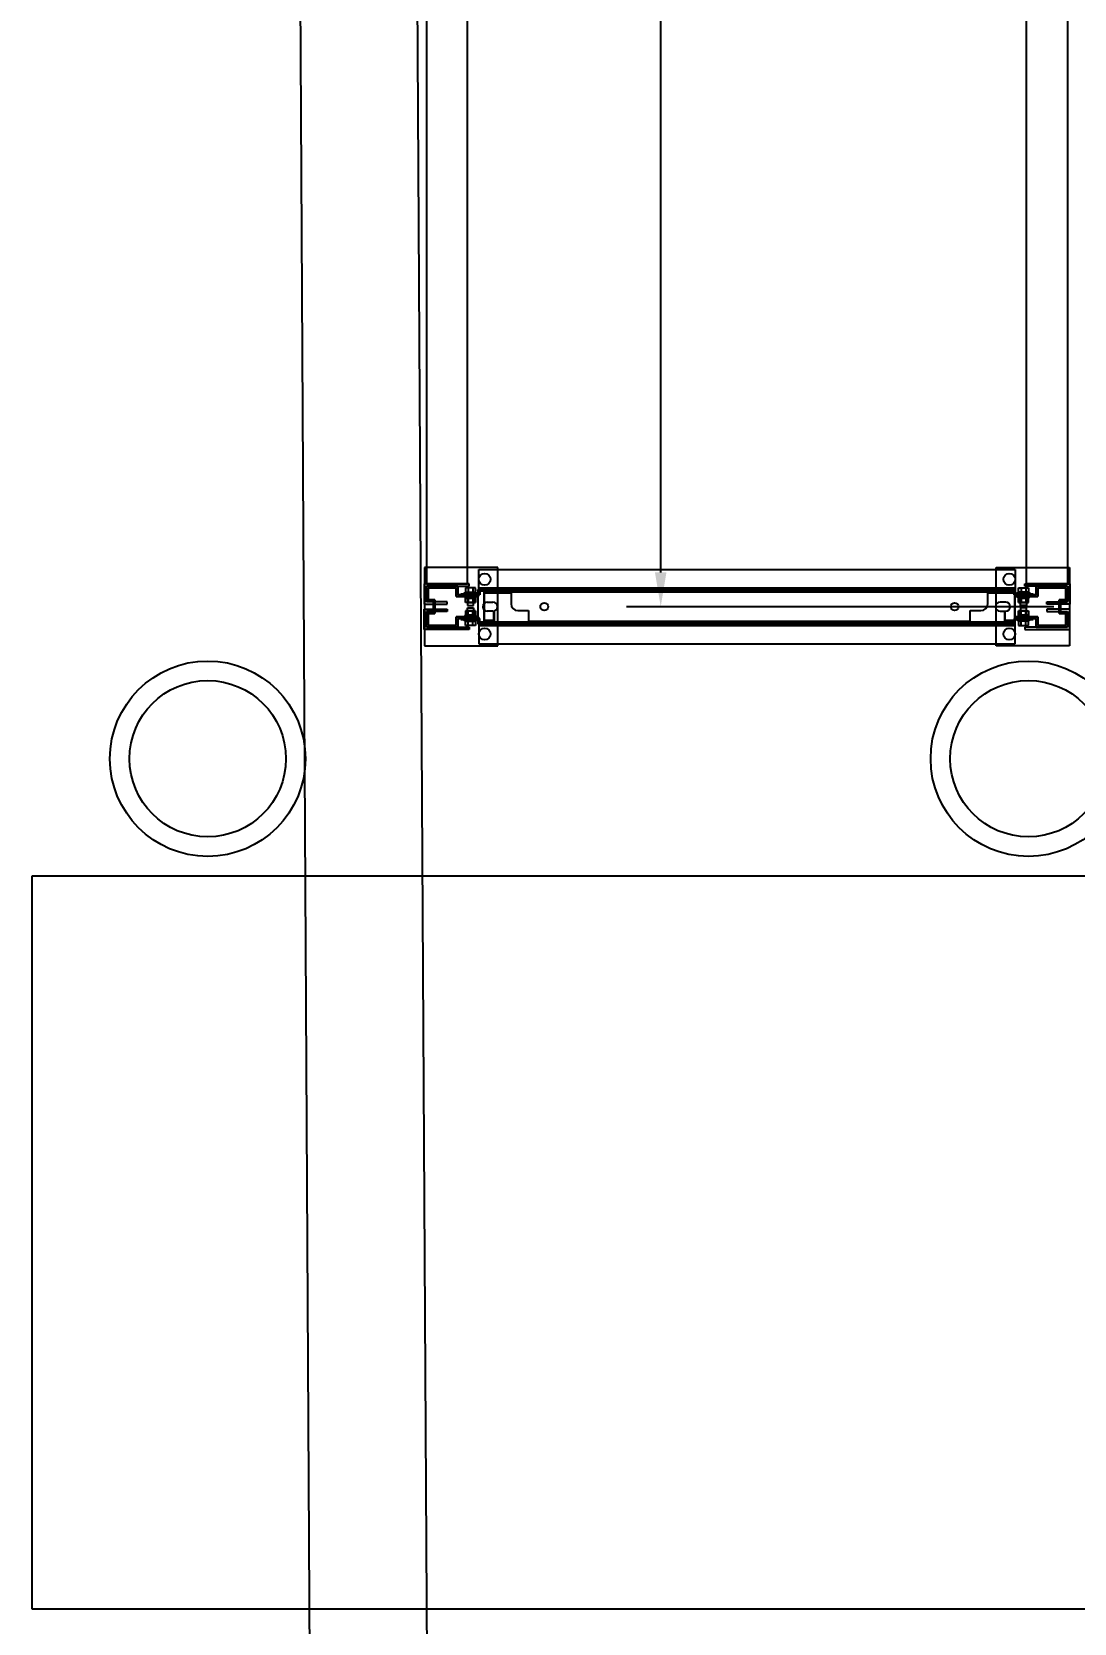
# Model space of a CAD drawing. Header units: millimetres. Extents: x 15382 to 37298, y 7351 to 31127.
# Drawn here: x 22844 to 23911, y 12327 to 13956 of the extents above; entities that cross this region are included whole.
import ezdxf

# ---------------------------------------------------------------- set-up
doc = ezdxf.new("R2010")
doc.units = ezdxf.units.MM
for name, color, linetype in [('01', 7, 'Continuous'), ('02', 3, 'Continuous'), ('03', 6, 'Continuous'), ('04', 30, 'Continuous'), ('05', 12, 'Continuous'), ('444-2', 5, 'Continuous'), ('M40', 3, 'Continuous'), ('M6', 7, 'Continuous'), ('標的物', 1, 'Continuous'), ('標註', 252, 'Continuous')]:
    doc.layers.add(name, color=color, linetype=linetype)
doc.styles.get("Standard").update_dxf_attribs({"font": 'arial.ttf'})
doc.dimstyles.new('ISO-25', dxfattribs={"dimtxt": 2.5, "dimasz": 2.5, "dimexe": 1.25, "dimexo": 0.625, "dimtad": 1, "dimtxsty": 'Standard', "dimcen": 2.5, "dimadec": 0, "dimazin": 0, "dimtfac": 1, "dimtmove": 0, "dimatfit": 3, "dimfxl": 1, "dimarcsym": 0})

# ---------------------------------------------------------------- blocks, each defined once
blk = doc.blocks.new('*D665')
at = {"layer": 'Defpoints', "color": 0, "transparency": 16777216}
for p in [(23487.5, 14859.4), (23896.8, 14859.4), (23896.8, 13367.4)]:
    blk.add_point(p, dxfattribs=at)
at = {"layer": '標註', "color": 0, "lineweight": -2, "transparency": 16777216}
for p, q in [((23889.8, 14859.4), (23452.5, 14859.4)), ((23487.5, 13402.4), (23487.5, 14824.4)), ((23889.8, 13367.4), (23452.5, 13367.4))]:
    blk.add_line(p, q, dxfattribs=at)
at = {"layer": '標註', "color": 0, "transparency": 16777216}
for points in [[(23481.6, 14824.4), (23493.3, 14824.4), (23487.5, 14859.4)], [(23481.6, 13402.4), (23493.3, 13402.4), (23487.5, 13367.4)]]:
    blk.add_solid(points, dxfattribs=at)
at = {"layer": '標註', "color": 0, "transparency": 16777216, "insert": (23419.8, 14170.1), "char_height": 105, "attachment_point": 5, "rotation": 90}
blk.add_mtext('1492', dxfattribs=at)

msp = doc.modelspace()

# ---------------------------------------------------------------- linework, layer by layer
at = {"layer": '01'}
for p, q in [((23300.295, 13383.398), (23300.295, 13384.998)), ((23300.295, 13384.998), (23850.295, 13384.998)), ((23850.295, 13383.398), (23300.295, 13383.398)), ((23300.295, 13383.398), (23300.295, 13351.398)), ((23850.295, 13384.998), (23850.295, 13383.398)), ((23305.295, 13367.398), (23305.295, 13367.398)), ((23309.795, 13371.898), (23315.795, 13371.898)), ((23315.795, 13362.898), (23309.795, 13362.898)), ((23320.295, 13367.398), (23320.295, 13367.398)), ((23830.295, 13367.398), (23830.295, 13367.398)), ((23840.795, 13371.898), (23834.795, 13371.898)), ((23834.795, 13362.898), (23840.795, 13362.898)), ((23845.295, 13367.398), (23845.295, 13367.398)), ((23850.295, 13351.398), (23300.295, 13351.398)), ((23300.295, 13351.398), (23300.295, 13349.798)), ((23300.295, 13349.798), (23850.295, 13349.798)), ((23850.295, 13349.798), (23850.295, 13351.398))]:
    msp.add_line(p, q, dxfattribs=at)
for centre, start, end in [((23309.795, 13367.398), 90, 180), ((23309.795, 13367.398), 180, 270), ((23315.795, 13367.398), 0, 90), ((23315.795, 13367.398), 270, 0), ((23834.795, 13367.398), 90, 180), ((23834.795, 13367.398), 180, 270), ((23840.795, 13367.398), 0, 90), ((23840.795, 13367.398), 270, 0)]:
    msp.add_arc(centre, 4.5, start, end, dxfattribs=at)
at = {"layer": '02'}
for p, q in [((23320.795, 13407.398), (23245.795, 13407.398)), ((23245.795, 13407.398), (23245.795, 13327.398)), ((23320.795, 13327.398), (23320.795, 13407.398)), ((23830.795, 13327.398), (23830.795, 13407.398)), ((23830.795, 13407.398), (23905.795, 13407.398)), ((23905.795, 13407.398), (23905.795, 13327.398)), ((23245.795, 13327.398), (23320.795, 13327.398)), ((23905.795, 13327.398), (23830.795, 13327.398))]:
    msp.add_line(p, q, dxfattribs=at)
at = {"layer": '02', "lineweight": -3}
for centre in [(23307.295, 13395.398), (23844.295, 13395.398), (23307.295, 13339.398), (23844.295, 13339.398)]:
    msp.add_circle(centre, 6, dxfattribs=at)
at = {"layer": '03'}
for points in [[(23289.795, 13390.898), (23289.795, 14835.898), (23247.795, 14835.898), (23247.795, 13390.898)], [(23861.795, 13390.898), (23861.795, 14835.898), (23903.795, 14835.898), (23903.795, 13390.898)]]:
    msp.add_lwpolyline(points, close=True, dxfattribs=at)
at = {"layer": '04'}
for p, q in [((23301.295, 13380.598), (23301.295, 13405.398)), ((23301.295, 13405.398), (23850.295, 13405.398)), ((23850.295, 13405.398), (23850.295, 13380.598)), ((23282.795, 13379.398), (23282.795, 13380.598)), ((23282.795, 13380.598), (23301.295, 13380.598)), ((23282.795, 13379.398), (23282.795, 13380.598)), ((23282.795, 13380.598), (23301.295, 13380.598)), ((23302.495, 13379.398), (23282.795, 13379.398)), ((23302.495, 13379.398), (23282.795, 13379.398)), ((23301.295, 13380.598), (23301.295, 13386.598)), ((23301.295, 13386.598), (23850.295, 13386.598)), ((23849.095, 13385.398), (23302.495, 13385.398)), ((23302.495, 13385.398), (23302.495, 13379.398)), ((23849.095, 13385.398), (23302.495, 13385.398)), ((23302.495, 13385.398), (23302.495, 13379.398)), ((23849.095, 13379.398), (23849.095, 13385.398)), ((23849.095, 13379.398), (23849.095, 13385.398)), ((23868.795, 13379.398), (23849.095, 13379.398)), ((23868.795, 13379.398), (23849.095, 13379.398)), ((23850.295, 13386.598), (23850.295, 13380.598)), ((23850.295, 13380.598), (23868.795, 13380.598)), ((23850.295, 13380.598), (23868.795, 13380.598)), ((23868.795, 13380.598), (23868.795, 13379.398)), ((23868.795, 13380.598), (23868.795, 13379.398)), ((23302.495, 13355.398), (23282.795, 13355.398)), ((23282.795, 13355.398), (23282.795, 13354.198)), ((23302.495, 13355.398), (23282.795, 13355.398)), ((23282.795, 13355.398), (23282.795, 13354.198)), ((23282.795, 13354.198), (23301.295, 13354.198)), ((23282.795, 13354.198), (23301.295, 13354.198)), ((23301.295, 13354.198), (23301.295, 13348.198)), ((23301.295, 13354.198), (23301.295, 13329.398)), ((23301.295, 13348.198), (23850.295, 13348.198)), ((23302.495, 13349.398), (23302.495, 13355.398)), ((23302.495, 13349.398), (23302.495, 13355.398)), ((23849.095, 13349.398), (23302.495, 13349.398)), ((23849.095, 13349.398), (23302.495, 13349.398)), ((23868.795, 13355.398), (23849.095, 13355.398)), ((23849.095, 13355.398), (23849.095, 13349.398)), ((23868.795, 13355.398), (23849.095, 13355.398)), ((23849.095, 13355.398), (23849.095, 13349.398)), ((23850.295, 13354.198), (23868.795, 13354.198)), ((23850.295, 13348.198), (23850.295, 13354.198)), ((23850.295, 13354.198), (23868.795, 13354.198)), ((23850.295, 13329.398), (23850.295, 13354.198)), ((23868.795, 13354.198), (23868.795, 13355.398)), ((23868.795, 13354.198), (23868.795, 13355.398)), ((23301.295, 13329.398), (23850.295, 13329.398))]:
    msp.add_line(p, q, dxfattribs=at)
at = {"layer": '04', "lineweight": -3}
for p, q in [((23289.295, 13380.598), (23296.295, 13380.598)), ((23289.295, 13379.398), (23289.295, 13380.598)), ((23296.295, 13379.398), (23289.295, 13379.398)), ((23292.795, 13380.598), (23296.295, 13380.598)), ((23292.795, 13379.398), (23292.795, 13380.598)), ((23296.295, 13379.398), (23292.795, 13379.398)), ((23296.295, 13380.598), (23296.295, 13379.398)), ((23296.295, 13380.598), (23296.295, 13379.398)), ((23862.295, 13380.598), (23855.295, 13380.598)), ((23855.295, 13380.598), (23855.295, 13379.398)), ((23858.795, 13380.598), (23855.295, 13380.598)), ((23855.295, 13380.598), (23855.295, 13379.398)), ((23855.295, 13379.398), (23862.295, 13379.398)), ((23855.295, 13379.398), (23858.795, 13379.398)), ((23858.795, 13379.398), (23858.795, 13380.598)), ((23862.295, 13379.398), (23862.295, 13380.598)), ((23296.295, 13355.398), (23289.295, 13355.398)), ((23289.295, 13355.398), (23289.295, 13354.198)), ((23289.295, 13354.198), (23296.295, 13354.198)), ((23296.295, 13355.398), (23292.795, 13355.398)), ((23292.795, 13355.398), (23292.795, 13354.198)), ((23292.795, 13354.198), (23296.295, 13354.198)), ((23296.295, 13354.198), (23296.295, 13355.398)), ((23296.295, 13354.198), (23296.295, 13355.398)), ((23855.295, 13354.198), (23855.295, 13355.398)), ((23855.295, 13355.398), (23862.295, 13355.398)), ((23855.295, 13354.198), (23855.295, 13355.398)), ((23855.295, 13355.398), (23858.795, 13355.398)), ((23862.295, 13354.198), (23855.295, 13354.198)), ((23858.795, 13354.198), (23855.295, 13354.198)), ((23858.795, 13355.398), (23858.795, 13354.198)), ((23862.295, 13355.398), (23862.295, 13354.198))]:
    msp.add_line(p, q, dxfattribs=at)
at = {"layer": '05'}
for p, q in [((23291.295, 13390.898), (23245.295, 13390.898)), ((23245.295, 13390.898), (23245.295, 13371.398)), ((23247.795, 13372.398), (23247.795, 13388.398)), ((23247.795, 13388.398), (23291.295, 13388.398)), ((23291.295, 13388.398), (23291.295, 13390.898)), ((23860.295, 13388.398), (23860.295, 13390.898)), ((23860.295, 13390.898), (23906.295, 13390.898)), ((23903.795, 13388.398), (23860.295, 13388.398)), ((23882.817, 13388.398), (23882.817, 13390.898)), ((23887.795, 13388.398), (23887.795, 13390.898)), ((23892.773, 13388.398), (23892.773, 13390.898)), ((23903.795, 13372.398), (23903.795, 13388.398)), ((23906.295, 13390.898), (23906.295, 13371.398)), ((23245.295, 13372.398), (23245.295, 13369.898)), ((23245.295, 13369.898), (23268.795, 13369.898)), ((23245.295, 13362.398), (23245.295, 13364.898)), ((23245.295, 13364.898), (23268.795, 13364.898)), ((23245.295, 13343.898), (23245.295, 13363.398)), ((23268.795, 13372.398), (23247.795, 13372.398)), ((23268.795, 13362.398), (23247.795, 13362.398)), ((23247.795, 13362.398), (23247.795, 13346.398)), ((23268.795, 13369.898), (23268.795, 13372.398)), ((23268.795, 13364.898), (23268.795, 13362.398)), ((23882.795, 13369.898), (23882.795, 13372.398)), ((23882.795, 13372.398), (23903.795, 13372.398)), ((23906.295, 13369.898), (23882.795, 13369.898)), ((23906.295, 13364.898), (23882.795, 13364.898)), ((23882.795, 13364.898), (23882.795, 13362.398)), ((23882.795, 13362.398), (23903.795, 13362.398)), ((23903.795, 13362.398), (23903.795, 13346.398)), ((23906.295, 13372.398), (23906.295, 13369.898)), ((23906.295, 13362.398), (23906.295, 13364.898)), ((23906.295, 13343.898), (23906.295, 13363.398)), ((23247.795, 13346.398), (23291.295, 13346.398)), ((23291.295, 13346.398), (23291.295, 13343.898)), ((23903.795, 13346.398), (23860.295, 13346.398)), ((23860.295, 13346.398), (23860.295, 13343.898)), ((23291.295, 13343.898), (23245.295, 13343.898)), ((23860.295, 13343.898), (23906.295, 13343.898))]:
    msp.add_line(p, q, dxfattribs=at)
at = {"layer": '05', "lineweight": -3}
for p, q in [((23892.773, 13390.898), (23882.817, 13390.898)), ((23882.817, 13390.898), (23882.817, 13388.398)), ((23887.795, 13390.898), (23882.817, 13390.898)), ((23882.817, 13390.898), (23882.817, 13388.398)), ((23882.817, 13388.398), (23892.773, 13388.398)), ((23882.817, 13388.398), (23887.795, 13388.398)), ((23887.795, 13388.398), (23887.795, 13390.898)), ((23892.773, 13388.398), (23892.773, 13390.898))]:
    msp.add_line(p, q, dxfattribs=at)
at = {"layer": '444-2'}
for p, q in [((23850.295, 13382.398), (23306.295, 13382.398)), ((23306.295, 13382.398), (23306.295, 13352.398)), ((23307.095, 13353.198), (23307.095, 13381.598)), ((23307.095, 13381.598), (23334.295, 13381.598)), ((23334.295, 13381.598), (23334.295, 13370.398)), ((23822.295, 13370.398), (23822.295, 13381.598)), ((23822.295, 13381.598), (23849.495, 13381.598)), ((23850.295, 13382.398), (23849.495, 13382.398)), ((23849.495, 13381.598), (23849.495, 13353.198)), ((23850.295, 13381.598), (23850.295, 13382.398)), ((23850.295, 13352.398), (23850.295, 13382.398)), ((23317.295, 13362.398), (23316.495, 13362.398)), ((23316.495, 13362.398), (23316.495, 13353.198)), ((23317.295, 13352.398), (23317.295, 13362.398)), ((23341.295, 13363.398), (23352.295, 13363.398)), ((23352.295, 13363.398), (23352.295, 13352.398)), ((23804.295, 13352.398), (23804.295, 13363.398)), ((23804.295, 13363.398), (23815.295, 13363.398)), ((23840.095, 13362.398), (23839.295, 13362.398)), ((23839.295, 13362.398), (23839.295, 13352.398)), ((23840.095, 13353.198), (23840.095, 13362.398)), ((23306.295, 13352.398), (23317.295, 13352.398)), ((23316.495, 13353.198), (23307.095, 13353.198)), ((23352.295, 13352.398), (23804.295, 13352.398)), ((23839.295, 13352.398), (23850.295, 13352.398)), ((23849.495, 13353.198), (23840.095, 13353.198))]:
    msp.add_line(p, q, dxfattribs=at)
for centre in [(23368.295, 13367.398), (23788.295, 13367.398)]:
    msp.add_circle(centre, 4, dxfattribs=at)
for centre, start, end in [((23341.295, 13370.398), 180, 270), ((23815.295, 13370.398), 270, 0)]:
    msp.add_arc(centre, 7, start, end, dxfattribs=at)
at = {"layer": 'M40'}
for p, q in [((23279.795, 13388.398), (23247.795, 13388.398)), ((23247.795, 13388.398), (23247.795, 13372.898)), ((23247.795, 13372.898), (23247.795, 13388.398)), ((23247.795, 13388.398), (23279.795, 13388.398)), ((23249.395, 13374.498), (23249.395, 13386.798)), ((23249.395, 13386.798), (23278.195, 13386.798)), ((23278.195, 13386.798), (23249.395, 13386.798)), ((23249.395, 13386.798), (23249.395, 13374.498)), ((23278.195, 13386.798), (23278.195, 13377.798)), ((23278.195, 13377.798), (23278.195, 13386.798)), ((23278.195, 13379.398), (23278.195, 13377.798)), ((23278.195, 13377.798), (23300.795, 13377.798)), ((23278.195, 13377.798), (23279.795, 13377.798)), ((23300.795, 13377.798), (23278.195, 13377.798)), ((23279.795, 13379.398), (23279.795, 13388.398)), ((23279.795, 13388.398), (23279.795, 13379.398)), ((23300.795, 13379.398), (23279.795, 13379.398)), ((23279.795, 13379.398), (23300.795, 13379.398)), ((23289.295, 13379.398), (23289.295, 13377.798)), ((23292.795, 13379.398), (23292.795, 13377.798)), ((23296.295, 13379.398), (23296.295, 13377.798)), ((23300.795, 13377.798), (23300.795, 13379.398)), ((23300.795, 13379.398), (23300.795, 13377.798)), ((23850.795, 13377.798), (23850.795, 13379.398)), ((23850.795, 13379.398), (23871.795, 13379.398)), ((23871.795, 13379.398), (23850.795, 13379.398)), ((23850.795, 13379.398), (23850.795, 13377.798)), ((23873.395, 13377.798), (23850.795, 13377.798)), ((23850.795, 13377.798), (23873.395, 13377.798)), ((23855.295, 13379.398), (23855.295, 13377.798)), ((23858.795, 13379.398), (23858.795, 13377.798)), ((23862.295, 13379.398), (23862.295, 13377.798)), ((23871.795, 13379.398), (23871.795, 13388.398)), ((23871.795, 13388.398), (23903.795, 13388.398)), ((23903.795, 13388.398), (23871.795, 13388.398)), ((23871.795, 13388.398), (23871.795, 13379.398)), ((23873.395, 13377.798), (23871.795, 13377.798)), ((23902.195, 13386.798), (23873.395, 13386.798)), ((23873.395, 13386.798), (23873.395, 13377.798)), ((23873.395, 13377.798), (23873.395, 13386.798)), ((23873.395, 13386.798), (23902.195, 13386.798)), ((23873.395, 13379.398), (23873.395, 13377.798)), ((23884.545, 13386.798), (23884.545, 13388.398)), ((23887.795, 13386.798), (23887.795, 13388.398)), ((23891.045, 13386.798), (23891.045, 13388.398)), ((23902.195, 13374.498), (23902.195, 13386.798)), ((23902.195, 13386.798), (23902.195, 13374.498)), ((23903.795, 13388.398), (23903.795, 13372.898)), ((23903.795, 13372.898), (23903.795, 13388.398)), ((23247.795, 13372.898), (23254.795, 13372.898)), ((23254.795, 13372.898), (23247.795, 13372.898)), ((23254.795, 13361.898), (23247.795, 13361.898)), ((23247.795, 13361.898), (23247.795, 13346.398)), ((23247.795, 13346.398), (23247.795, 13361.898)), ((23247.795, 13361.898), (23254.795, 13361.898)), ((23256.395, 13374.498), (23249.395, 13374.498)), ((23249.395, 13374.498), (23256.395, 13374.498)), ((23254.795, 13372.898), (23254.795, 13361.898)), ((23254.795, 13361.898), (23254.795, 13372.898)), ((23256.395, 13360.298), (23256.395, 13374.498)), ((23256.395, 13374.498), (23256.395, 13360.298)), ((23895.195, 13360.298), (23895.195, 13374.498)), ((23895.195, 13374.498), (23902.195, 13374.498)), ((23902.195, 13374.498), (23895.195, 13374.498)), ((23895.195, 13374.498), (23895.195, 13360.298)), ((23896.795, 13361.898), (23895.195, 13361.898)), ((23903.795, 13372.898), (23896.795, 13372.898)), ((23896.795, 13372.898), (23896.795, 13361.898)), ((23896.795, 13361.898), (23896.795, 13372.898)), ((23896.795, 13372.898), (23903.795, 13372.898)), ((23896.795, 13361.898), (23903.795, 13361.898)), ((23903.795, 13361.898), (23896.795, 13361.898)), ((23903.795, 13361.898), (23903.795, 13346.398)), ((23903.795, 13346.398), (23903.795, 13361.898)), ((23247.795, 13346.398), (23279.795, 13346.398)), ((23279.795, 13346.398), (23247.795, 13346.398)), ((23249.395, 13347.998), (23249.395, 13360.298)), ((23249.395, 13360.298), (23256.395, 13360.298)), ((23256.395, 13360.298), (23249.395, 13360.298)), ((23249.395, 13360.298), (23249.395, 13347.998)), ((23278.195, 13347.998), (23249.395, 13347.998)), ((23249.395, 13347.998), (23278.195, 13347.998)), ((23300.795, 13356.998), (23278.195, 13356.998)), ((23278.195, 13356.998), (23278.195, 13347.998)), ((23278.195, 13355.398), (23278.195, 13356.998)), ((23278.195, 13356.998), (23300.795, 13356.998)), ((23278.195, 13347.998), (23278.195, 13356.998)), ((23278.195, 13356.998), (23279.795, 13356.998)), ((23279.795, 13346.398), (23279.795, 13355.398)), ((23279.795, 13355.398), (23300.795, 13355.398)), ((23300.795, 13355.398), (23279.795, 13355.398)), ((23279.795, 13355.398), (23279.795, 13346.398)), ((23289.295, 13356.998), (23289.295, 13355.398)), ((23292.795, 13356.998), (23292.795, 13355.398)), ((23296.295, 13356.998), (23296.295, 13355.398)), ((23300.795, 13355.398), (23300.795, 13356.998)), ((23300.795, 13356.998), (23300.795, 13355.398)), ((23850.795, 13355.398), (23850.795, 13356.998)), ((23850.795, 13356.998), (23873.395, 13356.998)), ((23873.395, 13356.998), (23850.795, 13356.998)), ((23850.795, 13356.998), (23850.795, 13355.398)), ((23871.795, 13355.398), (23850.795, 13355.398)), ((23850.795, 13355.398), (23871.795, 13355.398)), ((23855.295, 13356.998), (23855.295, 13355.398)), ((23858.795, 13356.998), (23858.795, 13355.398)), ((23862.295, 13356.998), (23862.295, 13355.398)), ((23873.395, 13356.998), (23871.795, 13356.998)), ((23871.795, 13346.398), (23871.795, 13355.398)), ((23871.795, 13355.398), (23871.795, 13346.398)), ((23903.795, 13346.398), (23871.795, 13346.398)), ((23871.795, 13346.398), (23903.795, 13346.398)), ((23873.395, 13356.998), (23873.395, 13347.998)), ((23873.395, 13355.398), (23873.395, 13356.998)), ((23873.395, 13347.998), (23873.395, 13356.998)), ((23873.395, 13347.998), (23902.195, 13347.998)), ((23902.195, 13347.998), (23873.395, 13347.998)), ((23902.195, 13360.298), (23895.195, 13360.298)), ((23895.195, 13360.298), (23902.195, 13360.298)), ((23902.195, 13347.998), (23902.195, 13360.298)), ((23902.195, 13360.298), (23902.195, 13347.998))]:
    msp.add_line(p, q, dxfattribs=at)
at = {"layer": 'M40', "lineweight": -3}
for p, q in [((23289.295, 13379.398), (23296.295, 13379.398)), ((23289.295, 13377.798), (23289.295, 13379.398)), ((23296.295, 13377.798), (23289.295, 13377.798)), ((23292.795, 13379.398), (23296.295, 13379.398)), ((23292.795, 13377.798), (23292.795, 13379.398)), ((23296.295, 13377.798), (23292.795, 13377.798)), ((23296.295, 13379.398), (23296.295, 13377.798)), ((23296.295, 13379.398), (23296.295, 13377.798)), ((23862.295, 13379.398), (23855.295, 13379.398)), ((23855.295, 13379.398), (23855.295, 13377.798)), ((23858.795, 13379.398), (23855.295, 13379.398)), ((23855.295, 13379.398), (23855.295, 13377.798)), ((23855.295, 13377.798), (23862.295, 13377.798)), ((23855.295, 13377.798), (23858.795, 13377.798)), ((23858.795, 13377.798), (23858.795, 13379.398)), ((23862.295, 13377.798), (23862.295, 13379.398)), ((23891.045, 13388.398), (23884.545, 13388.398)), ((23884.545, 13388.398), (23884.545, 13386.798)), ((23887.795, 13388.398), (23884.545, 13388.398)), ((23884.545, 13388.398), (23884.545, 13386.798)), ((23884.545, 13386.798), (23891.045, 13386.798)), ((23884.545, 13386.798), (23887.795, 13386.798)), ((23887.795, 13386.798), (23887.795, 13388.398)), ((23891.045, 13386.798), (23891.045, 13388.398)), ((23895.195, 13361.898), (23895.195, 13372.898)), ((23895.195, 13372.898), (23896.795, 13372.898)), ((23895.195, 13367.398), (23895.195, 13361.898)), ((23896.795, 13367.398), (23895.195, 13367.398)), ((23896.795, 13361.898), (23895.195, 13361.898)), ((23895.195, 13361.898), (23896.795, 13361.898)), ((23896.795, 13372.898), (23896.795, 13361.898)), ((23896.795, 13361.898), (23896.795, 13367.398)), ((23296.295, 13356.998), (23289.295, 13356.998)), ((23289.295, 13356.998), (23289.295, 13355.398)), ((23289.295, 13355.398), (23296.295, 13355.398)), ((23296.295, 13356.998), (23292.795, 13356.998)), ((23292.795, 13356.998), (23292.795, 13355.398)), ((23292.795, 13355.398), (23296.295, 13355.398)), ((23296.295, 13355.398), (23296.295, 13356.998)), ((23296.295, 13355.398), (23296.295, 13356.998)), ((23855.295, 13355.398), (23855.295, 13356.998)), ((23855.295, 13356.998), (23862.295, 13356.998)), ((23855.295, 13355.398), (23855.295, 13356.998)), ((23855.295, 13356.998), (23858.795, 13356.998)), ((23862.295, 13355.398), (23855.295, 13355.398)), ((23858.795, 13355.398), (23855.295, 13355.398)), ((23858.795, 13356.998), (23858.795, 13355.398)), ((23862.295, 13356.998), (23862.295, 13355.398))]:
    msp.add_line(p, q, dxfattribs=at)
at = {"layer": 'M6'}
for p, q in [((23287.795, 13382.298), (23285.795, 13380.798)), ((23285.795, 13380.798), (23285.795, 13380.598)), ((23285.795, 13380.598), (23289.795, 13380.598)), ((23286.795, 13377.598), (23286.795, 13377.798)), ((23286.795, 13377.798), (23298.795, 13377.798)), ((23287.795, 13376.098), (23286.795, 13377.598)), ((23297.795, 13386.598), (23287.795, 13386.598)), ((23287.795, 13386.598), (23287.795, 13382.298)), ((23297.795, 13386.598), (23287.795, 13386.598)), ((23287.795, 13386.598), (23287.795, 13382.298)), ((23287.795, 13382.298), (23297.795, 13382.298)), ((23289.795, 13380.598), (23289.795, 13368.598)), ((23290.295, 13386.598), (23290.295, 13382.298)), ((23295.295, 13386.598), (23295.295, 13382.298)), ((23295.795, 13368.598), (23295.795, 13380.598)), ((23295.795, 13380.598), (23299.795, 13380.598)), ((23297.795, 13382.298), (23297.795, 13386.598)), ((23297.795, 13382.298), (23297.795, 13386.598)), ((23299.795, 13380.798), (23297.795, 13382.298)), ((23298.795, 13377.598), (23297.795, 13376.098)), ((23298.795, 13377.798), (23298.795, 13377.598)), ((23299.795, 13380.598), (23299.795, 13380.798)), ((23851.795, 13380.798), (23853.795, 13382.298)), ((23851.795, 13380.598), (23851.795, 13380.798)), ((23855.795, 13380.598), (23851.795, 13380.598)), ((23864.795, 13377.798), (23852.795, 13377.798)), ((23852.795, 13377.798), (23852.795, 13377.598)), ((23852.795, 13377.598), (23853.795, 13376.098)), ((23853.795, 13382.298), (23853.795, 13386.598)), ((23853.795, 13386.598), (23863.795, 13386.598)), ((23853.795, 13382.298), (23853.795, 13386.598)), ((23853.795, 13386.598), (23863.795, 13386.598)), ((23863.795, 13382.298), (23853.795, 13382.298)), ((23855.795, 13368.598), (23855.795, 13380.598)), ((23856.295, 13386.598), (23856.295, 13382.298)), ((23861.295, 13386.598), (23861.295, 13382.298)), ((23861.795, 13380.598), (23861.795, 13368.598)), ((23865.795, 13380.598), (23861.795, 13380.598)), ((23863.795, 13386.598), (23863.795, 13382.298)), ((23863.795, 13386.598), (23863.795, 13382.298)), ((23863.795, 13382.298), (23865.795, 13380.798)), ((23863.795, 13376.098), (23864.795, 13377.598)), ((23864.795, 13377.598), (23864.795, 13377.798)), ((23865.795, 13380.798), (23865.795, 13380.598)), ((23287.795, 13371.798), (23287.795, 13376.098)), ((23287.795, 13376.098), (23297.795, 13376.098)), ((23287.795, 13371.798), (23287.795, 13376.098)), ((23287.795, 13371.798), (23287.795, 13376.098)), ((23287.795, 13376.098), (23295.295, 13376.098)), ((23297.795, 13371.798), (23287.795, 13371.798)), ((23297.795, 13371.798), (23287.795, 13371.798)), ((23295.295, 13371.798), (23287.795, 13371.798)), ((23297.795, 13362.998), (23287.795, 13362.998)), ((23287.795, 13362.998), (23287.795, 13358.698)), ((23297.795, 13362.998), (23287.795, 13362.998)), ((23287.795, 13362.998), (23287.795, 13358.698)), ((23287.795, 13362.998), (23287.795, 13358.698)), ((23295.295, 13362.998), (23287.795, 13362.998)), ((23289.795, 13368.598), (23295.795, 13368.598)), ((23289.795, 13354.198), (23289.795, 13366.198)), ((23289.795, 13366.198), (23295.795, 13366.198)), ((23297.795, 13376.098), (23290.295, 13376.098)), ((23290.295, 13376.098), (23290.295, 13371.798)), ((23290.295, 13371.798), (23297.795, 13371.798)), ((23290.295, 13358.698), (23290.295, 13362.998)), ((23290.295, 13362.998), (23297.795, 13362.998)), ((23295.295, 13376.098), (23295.295, 13371.798)), ((23295.295, 13358.698), (23295.295, 13362.998)), ((23295.795, 13366.198), (23295.795, 13354.198)), ((23297.795, 13376.098), (23297.795, 13371.798)), ((23297.795, 13376.098), (23297.795, 13371.798)), ((23297.795, 13371.798), (23297.795, 13376.098)), ((23297.795, 13358.698), (23297.795, 13362.998)), ((23297.795, 13358.698), (23297.795, 13362.998)), ((23297.795, 13362.998), (23297.795, 13358.698)), ((23853.795, 13376.098), (23853.795, 13371.798)), ((23863.795, 13376.098), (23853.795, 13376.098)), ((23853.795, 13376.098), (23853.795, 13371.798)), ((23853.795, 13371.798), (23853.795, 13376.098)), ((23853.795, 13376.098), (23861.295, 13376.098)), ((23853.795, 13371.798), (23863.795, 13371.798)), ((23853.795, 13371.798), (23863.795, 13371.798)), ((23861.295, 13371.798), (23853.795, 13371.798)), ((23853.795, 13358.698), (23853.795, 13362.998)), ((23853.795, 13362.998), (23863.795, 13362.998)), ((23853.795, 13358.698), (23853.795, 13362.998)), ((23853.795, 13362.998), (23863.795, 13362.998)), ((23853.795, 13362.998), (23853.795, 13358.698)), ((23861.295, 13362.998), (23853.795, 13362.998)), ((23861.795, 13368.598), (23855.795, 13368.598)), ((23861.795, 13366.198), (23855.795, 13366.198)), ((23855.795, 13366.198), (23855.795, 13354.198)), ((23863.795, 13376.098), (23856.295, 13376.098)), ((23856.295, 13376.098), (23856.295, 13371.798)), ((23856.295, 13371.798), (23863.795, 13371.798)), ((23856.295, 13358.698), (23856.295, 13362.998)), ((23856.295, 13362.998), (23863.795, 13362.998)), ((23861.295, 13376.098), (23861.295, 13371.798)), ((23861.295, 13358.698), (23861.295, 13362.998)), ((23861.795, 13354.198), (23861.795, 13366.198)), ((23863.795, 13371.798), (23863.795, 13376.098)), ((23863.795, 13371.798), (23863.795, 13376.098)), ((23863.795, 13371.798), (23863.795, 13376.098)), ((23863.795, 13362.998), (23863.795, 13358.698)), ((23863.795, 13362.998), (23863.795, 13358.698)), ((23863.795, 13362.998), (23863.795, 13358.698)), ((23285.795, 13353.998), (23285.795, 13354.198)), ((23285.795, 13354.198), (23289.795, 13354.198)), ((23287.795, 13352.498), (23285.795, 13353.998)), ((23287.795, 13358.698), (23286.795, 13357.198)), ((23286.795, 13357.198), (23286.795, 13356.998)), ((23286.795, 13356.998), (23298.795, 13356.998)), ((23287.795, 13358.698), (23297.795, 13358.698)), ((23287.795, 13358.698), (23295.295, 13358.698)), ((23287.795, 13348.198), (23287.795, 13352.498)), ((23287.795, 13352.498), (23297.795, 13352.498)), ((23287.795, 13348.198), (23287.795, 13352.498)), ((23297.795, 13348.198), (23287.795, 13348.198)), ((23297.795, 13348.198), (23287.795, 13348.198)), ((23297.795, 13358.698), (23290.295, 13358.698)), ((23290.295, 13348.198), (23290.295, 13352.498)), ((23295.295, 13348.198), (23295.295, 13352.498)), ((23295.795, 13354.198), (23299.795, 13354.198)), ((23298.795, 13357.198), (23297.795, 13358.698)), ((23299.795, 13353.998), (23297.795, 13352.498)), ((23297.795, 13352.498), (23297.795, 13348.198)), ((23297.795, 13352.498), (23297.795, 13348.198)), ((23298.795, 13356.998), (23298.795, 13357.198)), ((23299.795, 13354.198), (23299.795, 13353.998)), ((23855.795, 13354.198), (23851.795, 13354.198)), ((23851.795, 13354.198), (23851.795, 13353.998)), ((23851.795, 13353.998), (23853.795, 13352.498)), ((23852.795, 13357.198), (23853.795, 13358.698)), ((23852.795, 13356.998), (23852.795, 13357.198)), ((23864.795, 13356.998), (23852.795, 13356.998)), ((23863.795, 13358.698), (23853.795, 13358.698)), ((23853.795, 13358.698), (23861.295, 13358.698)), ((23853.795, 13352.498), (23853.795, 13348.198)), ((23863.795, 13352.498), (23853.795, 13352.498)), ((23853.795, 13352.498), (23853.795, 13348.198)), ((23853.795, 13348.198), (23863.795, 13348.198)), ((23853.795, 13348.198), (23863.795, 13348.198)), ((23863.795, 13358.698), (23856.295, 13358.698)), ((23856.295, 13348.198), (23856.295, 13352.498)), ((23861.295, 13348.198), (23861.295, 13352.498)), ((23865.795, 13354.198), (23861.795, 13354.198)), ((23863.795, 13358.698), (23864.795, 13357.198)), ((23863.795, 13352.498), (23865.795, 13353.998)), ((23863.795, 13348.198), (23863.795, 13352.498)), ((23863.795, 13348.198), (23863.795, 13352.498)), ((23864.795, 13357.198), (23864.795, 13356.998)), ((23865.795, 13353.998), (23865.795, 13354.198))]:
    msp.add_line(p, q, dxfattribs=at)
at = {"layer": '標的物'}
for p, q in [((23130.478, 11911.198), (23087.193, 19561.807)), ((23250.476, 11911.877), (23207.191, 19562.486)), ((24043.81, 13091.398), (22843.81, 13091.398)), ((22843.81, 13091.398), (22843.81, 12341.398)), ((22843.81, 12341.398), (24043.81, 12341.398))]:
    msp.add_line(p, q, dxfattribs=at)
for centre, radius in [((23023.8, 13211.765), 100), ((23863.8, 13211.765), 100), ((23023.8, 13211.765), 80), ((23863.8, 13211.765), 80)]:
    msp.add_circle(centre, radius, dxfattribs=at)

# ---------------------------------------------------------------- dimensions: what is measured, and where the dimension line sits
at = {"layer": '標註', "color": 8}
dim = msp.add_linear_dim(base=(23487.452, 14859.398), p1=(23896.795, 13367.398), p2=(23896.795, 14859.398), angle=90, dimstyle='ISO-25', override={"dimscale": 70, "dimtxt": 1.5, "dimasz": 0.5, "dimexe": 0.5, "dimexo": 0.1, "dimgap": 0.2}, dxfattribs=at)
dim.commit()
dim.dimension.update_dxf_attribs({"geometry": '*D665', "text_midpoint": (23487.452, 14170.11), "dimtype": 160})

doc.saveas('drawing.dxf')
